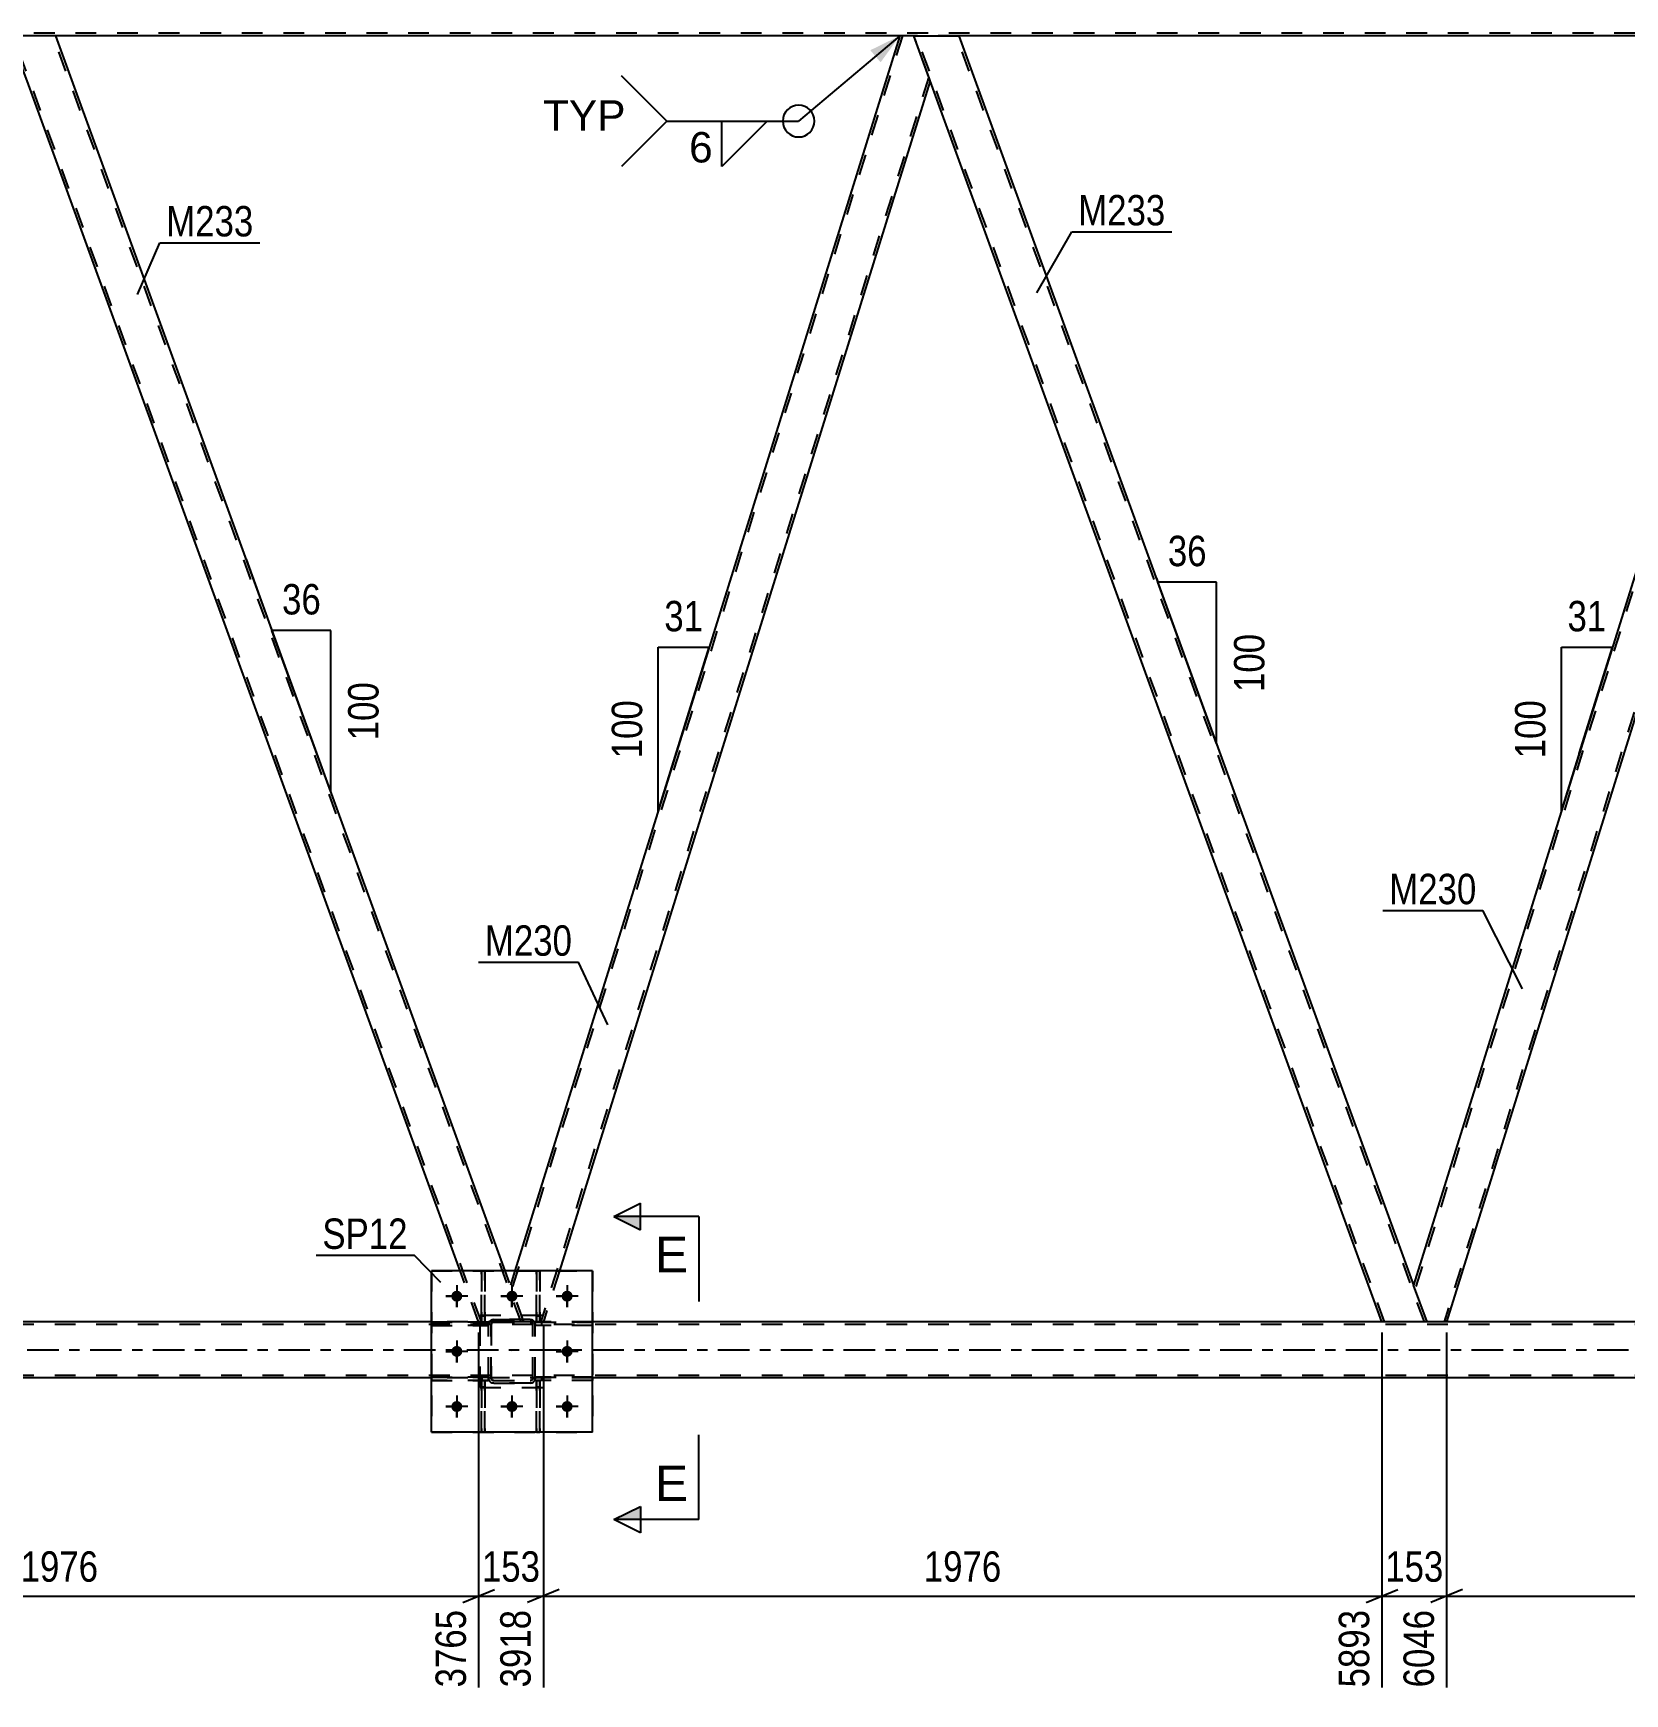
# Model space of a CAD drawing. Header units: millimetres. Extents: x 0 to 841, y 0 to 594.
# Drawn here: x 194.2 to 344.2, y 273.4 to 429.9 of the extents above; entities that cross this region are included whole.
import ezdxf

# ---------------------------------------------------------------- set-up
doc = ezdxf.new("R2010")
doc.units = ezdxf.units.MM
doc.linetypes.add('DXK_LINE_DOT2', pattern=[3.9198, 1.9599, -1.9599])
doc.linetypes.add('DXK_LINE_DOT3', pattern=[5.9187, 2.979, -0.9799, 0.9799, -0.9799])
doc.styles.add('Arial', font='ARIAL.TTF', dxfattribs={"height": 0.2})
doc.styles.add('Arial Narrow', font='ARIALN.TTF', dxfattribs={"height": 0.2})

# ---------------------------------------------------------------- blocks, each defined once
blk = doc.blocks.new('Part-275727422-2930 - 2735')
at = {"color": 7, "linetype": 'DXK_LINE_DOT2'}
for p, q in [((236.77, 313.3), (236.45, 313.3)), ((236.45, 313.3), (236.45, 309.06)), ((236.45, 313.3), (236.45, 308.46)), ((236.77, 309.06), (236.77, 313.3)), ((236.77, 308.46), (236.77, 313.3)), ((236.77, 309.06), (236.45, 309.06)), ((236.45, 309.06), (236.45, 308.46)), ((236.77, 308.46), (236.45, 308.46)), ((236.77, 308.46), (236.77, 309.06)), ((236.77, 308.46), (236.77, 308.46))]:
    blk.add_line(p, q, dxfattribs=at)
blk = doc.blocks.new('Part-275727422-2852 - 2735')
at = {"color": 7, "linetype": 'DXK_LINE_DOT2'}
for p, q in [((241.65, 302.94), (241.65, 302.94)), ((241.65, 302.94), (241.65, 302.34)), ((241.65, 298.1), (241.65, 302.94)), ((241.65, 302.94), (241.97, 302.94)), ((241.65, 302.34), (241.65, 298.1)), ((241.65, 302.34), (241.97, 302.34)), ((241.97, 302.34), (241.97, 302.94)), ((241.97, 298.1), (241.97, 302.94)), ((241.97, 298.1), (241.97, 302.34)), ((241.65, 298.1), (241.97, 298.1))]:
    blk.add_line(p, q, dxfattribs=at)
blk = doc.blocks.new('Part-275727422-2907 - 2735')
at = {"color": 2, "linetype": 'Continuous'}
for p, q in [((361.02, 429.7), (324.32, 311.95)), ((362.34, 429.7), (361.02, 429.7)), ((362.34, 429.7), (363.89, 425.45)), ((363.89, 425.45), (327.43, 308.48)), ((325.58, 308.48), (324.32, 311.95))]:
    blk.add_line(p, q, dxfattribs=at)
at = {"color": 7, "linetype": 'DXK_LINE_DOT2'}
for p, q in [((361.27, 429.7), (324.46, 311.58)), ((363.75, 425.82), (327.18, 308.48)), ((327.43, 308.48), (325.58, 308.48))]:
    blk.add_line(p, q, dxfattribs=at)
blk = doc.blocks.new('Part-275727422-2912 - 2735')
at = {"color": 2, "linetype": 'Continuous'}
for p, q in [((277.21, 429.7), (281.46, 429.7)), ((281.46, 429.7), (324.32, 311.95)), ((321.33, 308.48), (278.75, 425.45))]:
    blk.add_line(p, q, dxfattribs=at)
at = {"color": 7, "linetype": 'DXK_LINE_DOT2'}
for p, q in [((278.75, 425.45), (277.21, 429.7)), ((321.58, 308.48), (277.46, 429.7)), ((281.42, 429.7), (280.95, 429.7)), ((325.33, 308.48), (281.21, 429.7)), ((325.58, 308.48), (324.32, 311.95)), ((325.58, 308.48), (321.33, 308.48))]:
    blk.add_line(p, q, dxfattribs=at)
blk = doc.blocks.new('Part-275727422-2922 - 2735')
at = {"color": 2, "linetype": 'Continuous'}
for p, q in [((231.73, 308.48), (98.94, 308.48)), ((487.14, 308.48), (246.93, 308.48)), ((231.73, 303.2), (98.94, 303.2)), ((487.14, 303.2), (246.93, 303.2))]:
    blk.add_line(p, q, dxfattribs=at)
at = {"color": 7, "linetype": 'DXK_LINE_DOT2'}
for p, q in [((246.93, 308.48), (231.73, 308.48)), ((770.48, 308.24), (98.94, 308.24)), ((770.48, 303.44), (98.94, 303.44)), ((246.93, 303.2), (231.73, 303.2))]:
    blk.add_line(p, q, dxfattribs=at)
at = {"color": 7, "linetype": 'DXK_LINE_DOT3'}
blk.add_line((98.94, 305.84), (770.48, 305.84), dxfattribs=at)
blk = doc.blocks.new('Part-275727422-2927 - 2735')
at = {"color": 2, "linetype": 'Continuous'}
for p, q in [((246.93, 313.3), (231.73, 313.3)), ((231.73, 298.1), (231.73, 313.3)), ((246.93, 298.1), (246.93, 313.3)), ((246.93, 298.1), (231.73, 298.1))]:
    blk.add_line(p, q, dxfattribs=at)
blk = doc.blocks.new('Part-275727422-2935 - 2735')
at = {"color": 7, "linetype": 'DXK_LINE_DOT2'}
for p, q in [((276.14, 429.7), (239.32, 311.58)), ((278.62, 425.82), (242.04, 308.48)), ((239.61, 313.3), (239.19, 311.95)), ((243.8, 313.3), (242.29, 308.48)), ((240.45, 308.48), (239.19, 311.95)), ((242.29, 308.48), (240.45, 308.48))]:
    blk.add_line(p, q, dxfattribs=at)
at = {"color": 2, "linetype": 'Continuous'}
for p, q in [((275.89, 429.7), (239.61, 313.3)), ((277.21, 429.7), (275.89, 429.7)), ((278.75, 425.45), (277.21, 429.7)), ((278.75, 425.45), (243.8, 313.3))]:
    blk.add_line(p, q, dxfattribs=at)
blk = doc.blocks.new('Part-275727422-3091 - 2735')
at = {"color": 7, "linetype": 'DXK_LINE_DOT2'}
for p, q in [((237.13, 303.26), (231.73, 303.26)), ((231.73, 303.26), (231.73, 302.94)), ((231.73, 302.94), (237.13, 302.94)), ((236.53, 303.26), (237.13, 303.26)), ((236.53, 302.94), (236.53, 303.26)), ((236.53, 302.94), (237.13, 302.94)), ((237.13, 302.94), (237.13, 303.26)), ((237.13, 302.94), (237.13, 303.26))]:
    blk.add_line(p, q, dxfattribs=at)
blk = doc.blocks.new('Part-275727422-2960 - 2735')
at = {"color": 7, "linetype": 'DXK_LINE_DOT2'}
for p, q in [((231.73, 313.3), (246.93, 313.3)), ((231.73, 313.3), (231.73, 298.1)), ((246.93, 313.3), (246.93, 298.1)), ((231.73, 298.1), (246.93, 298.1))]:
    blk.add_line(p, q, dxfattribs=at)
blk = doc.blocks.new('Part-275727422-2981 - 2735')
at = {"color": 7, "linetype": 'DXK_LINE_DOT2'}
for p, q in [((760.68, 429.94), (98.94, 429.94)), ((196.33, 429.7), (190.75, 429.7)), ((281.46, 429.7), (275.89, 429.7))]:
    blk.add_line(p, q, dxfattribs=at)
at = {"color": 2, "linetype": 'Continuous'}
for p, q in [((275.89, 429.7), (196.33, 429.7)), ((361.02, 429.7), (281.46, 429.7))]:
    blk.add_line(p, q, dxfattribs=at)
blk = doc.blocks.new('Part-275727422-3101 - 2735')
at = {"color": 2, "linetype": 'Continuous'}
for p, q in [((241.65, 313.3), (241.65, 313.3)), ((241.65, 313.3), (241.97, 313.3)), ((241.97, 313.3), (241.97, 313.3))]:
    blk.add_line(p, q, dxfattribs=at)
at = {"color": 7, "linetype": 'DXK_LINE_DOT2'}
for p, q in [((241.65, 309.06), (241.65, 313.3)), ((241.65, 313.3), (241.65, 308.46)), ((241.97, 309.06), (241.97, 313.3)), ((241.97, 313.3), (241.97, 308.46)), ((241.65, 308.46), (241.65, 309.06)), ((241.65, 309.06), (241.97, 309.06)), ((241.65, 308.46), (241.65, 308.46)), ((241.97, 308.46), (241.65, 308.46)), ((241.97, 309.06), (241.97, 308.46))]:
    blk.add_line(p, q, dxfattribs=at)
blk = doc.blocks.new('Part-275727422-3007 - 2735')
at = {"color": 7, "linetype": 'DXK_LINE_DOT2'}
for p, q in [((242.13, 308.46), (241.53, 308.46)), ((241.53, 308.46), (246.93, 308.46)), ((241.53, 308.14), (241.53, 308.46)), ((241.53, 308.14), (241.53, 308.46)), ((242.13, 308.14), (242.13, 308.46)), ((246.93, 308.46), (246.93, 308.14)), ((242.13, 308.14), (241.53, 308.14)), ((246.93, 308.14), (241.53, 308.14))]:
    blk.add_line(p, q, dxfattribs=at)
blk = doc.blocks.new('Part-275727422-3010 - 2735')
at = {"color": 7, "linetype": 'DXK_LINE_DOT2'}
for p, q in [((242.13, 303.26), (241.53, 303.26)), ((241.53, 303.26), (246.93, 303.26)), ((241.53, 302.94), (241.53, 303.26)), ((241.53, 302.94), (241.53, 303.26)), ((242.13, 302.94), (241.53, 302.94)), ((246.93, 302.94), (241.53, 302.94)), ((242.13, 302.94), (242.13, 303.26)), ((246.93, 303.26), (246.93, 302.94))]:
    blk.add_line(p, q, dxfattribs=at)
blk = doc.blocks.new('Part-275727422-3013 - 2735')
at = {"color": 7, "linetype": 'DXK_LINE_DOT2'}
for p, q in [((231.73, 308.14), (231.73, 308.46)), ((231.73, 308.46), (236.77, 308.46)), ((236.53, 308.14), (236.53, 308.46)), ((237.13, 308.46), (236.53, 308.46)), ((237.13, 308.14), (237.13, 308.46)), ((237.13, 308.14), (237.13, 308.46)), ((237.13, 308.14), (231.73, 308.14)), ((237.13, 308.14), (236.53, 308.14))]:
    blk.add_line(p, q, dxfattribs=at)
blk = doc.blocks.new('Part-275727422-3016 - 2735')
at = {"color": 7, "linetype": 'DXK_LINE_DOT2'}
for p, q in [((231.73, 302.94), (231.73, 303.26)), ((231.73, 303.26), (237.13, 303.26)), ((237.13, 302.94), (231.73, 302.94)), ((236.53, 302.94), (236.53, 303.26)), ((237.13, 303.26), (236.53, 303.26)), ((237.13, 302.94), (236.53, 302.94)), ((237.13, 302.94), (237.13, 303.26)), ((237.13, 302.94), (237.13, 303.26))]:
    blk.add_line(p, q, dxfattribs=at)
blk = doc.blocks.new('Part-275727422-3026 - 2735')
at = {"color": 7, "linetype": 'DXK_LINE_DOT2'}
for p, q in [((236.33, 302.3), (236.33, 309.1)), ((236.33, 309.1), (242.33, 309.1)), ((242.33, 302.3), (242.33, 309.1)), ((236.33, 302.3), (242.33, 302.3))]:
    blk.add_line(p, q, dxfattribs=at)
blk = doc.blocks.new('Part-275727422-3027 - 2735')
at = {"color": 7, "linetype": 'DXK_LINE_DOT2'}
for p, q in [((237.13, 308.22), (237.16, 308.41)), ((237.16, 308.41), (237.13, 308.22)), ((237.39, 308.32), (237.44, 308.39)), ((237.44, 308.39), (237.39, 308.32)), ((237.42, 308.67), (237.61, 308.7)), ((237.61, 308.7), (237.42, 308.67)), ((237.44, 308.39), (237.52, 308.45)), ((237.52, 308.45), (237.61, 308.46)), ((237.52, 308.45), (237.61, 308.46)), ((241.05, 308.7), (237.61, 308.7)), ((237.61, 308.7), (237.61, 308.7)), ((237.61, 308.7), (241.05, 308.7)), ((237.61, 308.46), (241.05, 308.46)), ((237.61, 308.46), (237.61, 308.46)), ((237.61, 308.46), (241.05, 308.46)), ((241.05, 308.7), (241.05, 308.7)), ((241.05, 308.7), (241.23, 308.67)), ((241.23, 308.67), (241.05, 308.7)), ((241.05, 308.46), (241.05, 308.46)), ((241.05, 308.46), (241.14, 308.45)), ((241.14, 308.45), (241.05, 308.46)), ((241.14, 308.45), (241.22, 308.39)), ((241.22, 308.39), (241.14, 308.45)), ((241.22, 308.39), (241.27, 308.32)), ((241.27, 308.32), (241.22, 308.39)), ((241.49, 308.41), (241.53, 308.22)), ((241.53, 308.22), (241.49, 308.41)), ((237.13, 303.18), (237.13, 308.22)), ((237.13, 308.22), (237.13, 308.22)), ((237.13, 303.18), (237.13, 308.22)), ((237.37, 308.22), (237.39, 308.32)), ((237.39, 308.32), (237.37, 308.22)), ((237.37, 303.18), (237.37, 308.22)), ((237.37, 308.22), (237.37, 308.22)), ((237.37, 308.22), (237.37, 303.18)), ((241.27, 308.32), (241.29, 308.22)), ((241.29, 308.22), (241.27, 308.32)), ((241.29, 303.18), (241.29, 308.22)), ((241.29, 308.22), (241.29, 308.22)), ((241.29, 303.18), (241.29, 308.22)), ((241.53, 303.18), (241.53, 308.22)), ((241.53, 308.22), (241.53, 308.22)), ((241.53, 303.18), (241.53, 308.22)), ((237.13, 303.18), (237.13, 303.18)), ((237.16, 303), (237.13, 303.18)), ((237.13, 303.18), (237.16, 303)), ((237.37, 303.18), (237.37, 303.18)), ((237.39, 303.09), (237.37, 303.18)), ((237.37, 303.18), (237.39, 303.09)), ((237.44, 303.01), (237.39, 303.09)), ((237.39, 303.09), (237.44, 303.01)), ((237.61, 302.7), (237.42, 302.74)), ((237.42, 302.74), (237.61, 302.7)), ((237.52, 302.96), (237.44, 303.01)), ((237.44, 303.01), (237.52, 302.96)), ((237.61, 302.94), (237.52, 302.96)), ((237.52, 302.96), (237.61, 302.94)), ((237.61, 302.94), (241.05, 302.94)), ((237.61, 302.94), (237.61, 302.94)), ((237.61, 302.94), (241.05, 302.94)), ((237.61, 302.7), (241.05, 302.7)), ((237.61, 302.7), (237.61, 302.7)), ((241.05, 302.7), (237.61, 302.7)), ((241.14, 302.96), (241.05, 302.94)), ((241.05, 302.94), (241.14, 302.96)), ((241.05, 302.94), (241.05, 302.94)), ((241.23, 302.74), (241.05, 302.7)), ((241.05, 302.7), (241.23, 302.74)), ((241.05, 302.7), (241.05, 302.7)), ((241.22, 303.01), (241.14, 302.96)), ((241.27, 303.09), (241.22, 303.01)), ((241.22, 303.01), (241.27, 303.09)), ((241.29, 303.18), (241.27, 303.09)), ((241.27, 303.09), (241.29, 303.18)), ((241.29, 303.18), (241.29, 303.18)), ((241.53, 303.18), (241.49, 303)), ((241.49, 303), (241.53, 303.18)), ((241.53, 303.18), (241.53, 303.18))]:
    blk.add_line(p, q, dxfattribs=at)
at = {"color": 7, "linetype": 'DXK_LINE_DOT3'}
blk.add_line((239.33, 305.7), (239.33, 305.7), dxfattribs=at)
at = {"color": 7, "linetype": 'DXK_LINE_DOT2'}
for centre, start, end in [((237.61, 308.22), 112.5, 157.5), ((237.61, 308.22), 112.5, 157.5), ((241.05, 308.22), 22.5, 67.5), ((241.05, 308.22), 22.5, 67.5), ((237.61, 303.18), 202.5, 247.5), ((237.61, 303.18), 202.5, 247.5), ((241.05, 303.18), 292.5, 337.5), ((241.05, 303.18), 292.5, 337.5)]:
    blk.add_arc(centre, 0.48, start, end, dxfattribs=at)
blk = doc.blocks.new('Part-275727422-3038 - 2735')
at = {"color": 7, "linetype": 'DXK_LINE_DOT2'}
for p, q in [((241.97, 302.94), (241.65, 302.94)), ((241.65, 302.34), (241.65, 302.94)), ((241.65, 298.1), (241.65, 302.94)), ((241.97, 302.34), (241.65, 302.34)), ((241.65, 298.1), (241.65, 302.34)), ((241.97, 302.94), (241.97, 302.94)), ((241.97, 302.94), (241.97, 302.34)), ((241.97, 298.1), (241.97, 302.94)), ((241.97, 302.34), (241.97, 298.1)), ((241.97, 298.1), (241.65, 298.1))]:
    blk.add_line(p, q, dxfattribs=at)
blk = doc.blocks.new('Part-275727422-3048 - 2735')
at = {"color": 7, "linetype": 'DXK_LINE_DOT2'}
for p, q in [((241.97, 313.3), (241.65, 313.3)), ((241.65, 313.3), (241.65, 309.06)), ((241.65, 313.3), (241.65, 308.46)), ((241.97, 309.06), (241.97, 313.3)), ((241.97, 308.5), (241.97, 313.3)), ((241.97, 309.06), (241.65, 309.06)), ((241.65, 309.06), (241.65, 308.46)), ((241.97, 308.46), (241.65, 308.46)), ((241.97, 308.5), (241.97, 309.06)), ((241.97, 308.46), (241.97, 308.5)), ((241.97, 308.46), (241.97, 308.5)), ((241.97, 308.46), (241.97, 308.46))]:
    blk.add_line(p, q, dxfattribs=at)
blk = doc.blocks.new('Bolt-275727422-3049 - 2735')
at = {"linetype": 'Continuous'}
for points in [[(234.65, 310.9, -1), (233.61, 310.9, -1)], [(239.85, 310.9, -1), (238.81, 310.9, -1)], [(245.05, 310.9, -1), (244.01, 310.9, -1)], [(234.65, 305.7, -1), (233.61, 305.7, -1)], [(245.05, 305.7, -1), (244.01, 305.7, -1)], [(234.65, 300.5, -1), (233.61, 300.5, -1)], [(239.85, 300.5, -1), (238.81, 300.5, -1)], [(245.05, 300.5, -1), (244.01, 300.5, -1)]]:
    blk.add_hatch(color=1, dxfattribs=at).paths.add_polyline_path(points)
at = {"color": 1, "linetype": 'Continuous'}
for p, q in [((234.13, 311.94), (234.13, 309.86)), ((239.33, 311.94), (239.33, 309.86)), ((244.53, 311.94), (244.53, 309.86)), ((235.17, 310.9), (233.09, 310.9)), ((240.37, 310.9), (238.29, 310.9)), ((245.57, 310.9), (243.49, 310.9)), ((235.17, 305.7), (233.09, 305.7)), ((234.13, 306.74), (234.13, 304.66)), ((245.57, 305.7), (243.49, 305.7)), ((244.53, 306.74), (244.53, 304.66)), ((234.13, 301.54), (234.13, 299.46)), ((239.33, 301.54), (239.33, 299.46)), ((244.53, 301.54), (244.53, 299.46)), ((235.17, 300.5), (233.09, 300.5)), ((240.37, 300.5), (238.29, 300.5)), ((245.57, 300.5), (243.49, 300.5))]:
    blk.add_line(p, q, dxfattribs=at)
blk = doc.blocks.new('Bolt-275727422-3050 - 2735')
at = {"color": 1, "linetype": 'Continuous'}
for p, q in [((234.13, 311.94), (234.13, 311.25)), ((239.33, 311.94), (239.33, 311.25)), ((244.53, 311.94), (244.53, 311.25)), ((233.09, 310.9), (233.78, 310.9)), ((234.13, 309.86), (234.13, 310.56)), ((235.17, 310.9), (234.48, 310.9)), ((238.29, 310.9), (238.98, 310.9)), ((239.33, 309.86), (239.33, 310.56)), ((240.37, 310.9), (239.68, 310.9)), ((243.49, 310.9), (244.18, 310.9)), ((244.53, 309.86), (244.53, 310.56)), ((245.57, 310.9), (244.88, 310.9)), ((233.09, 305.7), (233.78, 305.7)), ((234.13, 306.74), (234.13, 306.05)), ((234.13, 304.66), (234.13, 305.36)), ((235.17, 305.7), (234.48, 305.7)), ((243.49, 305.7), (244.18, 305.7)), ((244.53, 306.74), (244.53, 306.05)), ((244.53, 304.66), (244.53, 305.36)), ((245.57, 305.7), (244.88, 305.7)), ((234.13, 301.54), (234.13, 300.85)), ((239.33, 301.54), (239.33, 300.85)), ((244.53, 301.54), (244.53, 300.85)), ((233.09, 300.5), (233.78, 300.5)), ((234.13, 299.46), (234.13, 300.16)), ((235.17, 300.5), (234.48, 300.5)), ((238.29, 300.5), (238.98, 300.5)), ((239.33, 299.46), (239.33, 300.16)), ((240.37, 300.5), (239.68, 300.5)), ((243.49, 300.5), (244.18, 300.5)), ((244.53, 299.46), (244.53, 300.16)), ((245.57, 300.5), (244.88, 300.5))]:
    blk.add_line(p, q, dxfattribs=at)
blk = doc.blocks.new('Part-275727422-3058 - 2735')
at = {"color": 2, "linetype": 'Continuous'}
for p, q in [((196.33, 429.7), (192.07, 429.7)), ((238.69, 313.3), (196.33, 429.7)), ((234.44, 313.3), (193.62, 425.45))]:
    blk.add_line(p, q, dxfattribs=at)
at = {"color": 7, "linetype": 'DXK_LINE_DOT2'}
for p, q in [((193.62, 425.45), (192.07, 429.7)), ((236.45, 308.48), (192.33, 429.7)), ((196.29, 429.7), (195.82, 429.7)), ((240.19, 308.48), (196.07, 429.7)), ((236.19, 308.48), (234.44, 313.3)), ((240.45, 308.48), (238.69, 313.3)), ((240.45, 308.48), (236.19, 308.48))]:
    blk.add_line(p, q, dxfattribs=at)
blk = doc.blocks.new('Part-275727422-3069 - 2735')
at = {"color": 7, "linetype": 'DXK_LINE_DOT2'}
for p, q in [((236.77, 302.94), (236.45, 302.94)), ((236.45, 302.34), (236.45, 302.94)), ((236.45, 298.1), (236.45, 302.94)), ((236.77, 302.34), (236.45, 302.34)), ((236.45, 298.1), (236.45, 302.34)), ((236.77, 302.94), (236.77, 302.94)), ((236.77, 302.94), (236.77, 302.34)), ((236.77, 298.1), (236.77, 302.94)), ((236.77, 302.34), (236.77, 298.1)), ((236.77, 298.1), (236.45, 298.1))]:
    blk.add_line(p, q, dxfattribs=at)
blk = doc.blocks.new('Part-275727422-3082 - 2735')
at = {"color": 7, "linetype": 'DXK_LINE_DOT2'}
for p, q in [((236.45, 302.94), (236.45, 302.94)), ((236.45, 302.94), (236.45, 302.34)), ((236.45, 298.1), (236.45, 302.94)), ((236.45, 302.94), (236.77, 302.94)), ((236.45, 302.34), (236.45, 298.1)), ((236.45, 302.34), (236.77, 302.34)), ((236.77, 302.34), (236.77, 302.94)), ((236.77, 298.1), (236.77, 302.94)), ((236.77, 298.1), (236.77, 302.34)), ((236.45, 298.1), (236.77, 298.1))]:
    blk.add_line(p, q, dxfattribs=at)
blk = doc.blocks.new('Part-275727422-3086 - 2735')
at = {"color": 7, "linetype": 'DXK_LINE_DOT2'}
for p, q in [((237.13, 308.22), (237.16, 308.41)), ((237.16, 308.41), (237.13, 308.22)), ((237.39, 308.32), (237.44, 308.39)), ((237.44, 308.39), (237.39, 308.32)), ((237.42, 308.67), (237.61, 308.7)), ((237.61, 308.7), (237.42, 308.67)), ((237.44, 308.39), (237.52, 308.45)), ((237.52, 308.45), (237.61, 308.46)), ((237.52, 308.45), (237.61, 308.46)), ((237.61, 308.7), (241.05, 308.7)), ((237.61, 308.7), (237.61, 308.7)), ((237.61, 308.7), (241.05, 308.7)), ((237.61, 308.46), (241.05, 308.46)), ((237.61, 308.46), (237.61, 308.46)), ((237.61, 308.46), (241.05, 308.46)), ((241.05, 308.7), (241.05, 308.7)), ((241.05, 308.7), (241.23, 308.67)), ((241.23, 308.67), (241.05, 308.7)), ((241.05, 308.46), (241.05, 308.46)), ((241.05, 308.46), (241.14, 308.45)), ((241.14, 308.45), (241.05, 308.46)), ((241.14, 308.45), (241.22, 308.39)), ((241.22, 308.39), (241.14, 308.45)), ((241.22, 308.39), (241.27, 308.32)), ((241.27, 308.32), (241.22, 308.39)), ((241.49, 308.41), (241.53, 308.22)), ((241.53, 308.22), (241.49, 308.41)), ((237.13, 303.18), (237.13, 308.22)), ((237.13, 308.22), (237.13, 308.22)), ((237.13, 303.18), (237.13, 308.22)), ((237.37, 308.22), (237.39, 308.32)), ((237.39, 308.32), (237.37, 308.22)), ((237.37, 303.18), (237.37, 308.22)), ((237.37, 308.22), (237.37, 308.22)), ((237.37, 308.22), (237.37, 303.18)), ((241.27, 308.32), (241.29, 308.22)), ((241.29, 308.22), (241.27, 308.32)), ((241.29, 303.18), (241.29, 308.22)), ((241.29, 308.22), (241.29, 308.22)), ((241.29, 303.18), (241.29, 308.22)), ((241.53, 303.18), (241.53, 308.22)), ((241.53, 308.22), (241.53, 308.22)), ((241.53, 303.18), (241.53, 308.22)), ((237.13, 303.18), (237.13, 303.18)), ((237.16, 303), (237.13, 303.18)), ((237.13, 303.18), (237.16, 303)), ((237.37, 303.18), (237.37, 303.18)), ((237.39, 303.09), (237.37, 303.18)), ((237.37, 303.18), (237.39, 303.09)), ((237.44, 303.01), (237.39, 303.09)), ((237.39, 303.09), (237.44, 303.01)), ((237.61, 302.7), (237.42, 302.74)), ((237.42, 302.74), (237.61, 302.7)), ((237.52, 302.96), (237.44, 303.01)), ((237.44, 303.01), (237.52, 302.96)), ((237.61, 302.94), (237.52, 302.96)), ((237.52, 302.96), (237.61, 302.94)), ((237.61, 302.94), (241.05, 302.94)), ((237.61, 302.94), (237.61, 302.94)), ((237.61, 302.94), (241.05, 302.94)), ((237.61, 302.7), (241.05, 302.7)), ((237.61, 302.7), (237.61, 302.7)), ((241.05, 302.7), (237.61, 302.7)), ((241.14, 302.96), (241.05, 302.94)), ((241.05, 302.94), (241.14, 302.96)), ((241.05, 302.94), (241.05, 302.94)), ((241.23, 302.74), (241.05, 302.7)), ((241.05, 302.7), (241.23, 302.74)), ((241.05, 302.7), (241.05, 302.7)), ((241.22, 303.01), (241.14, 302.96)), ((241.27, 303.09), (241.22, 303.01)), ((241.22, 303.01), (241.27, 303.09)), ((241.29, 303.18), (241.27, 303.09)), ((241.27, 303.09), (241.29, 303.18)), ((241.29, 303.18), (241.29, 303.18)), ((241.53, 303.18), (241.49, 303)), ((241.49, 303), (241.53, 303.18)), ((241.53, 303.18), (241.53, 303.18))]:
    blk.add_line(p, q, dxfattribs=at)
at = {"color": 7, "linetype": 'DXK_LINE_DOT3'}
blk.add_line((239.33, 305.7), (239.33, 305.7), dxfattribs=at)
at = {"color": 7, "linetype": 'DXK_LINE_DOT2'}
for centre, start, end in [((237.61, 308.22), 112.5, 157.5), ((237.61, 308.22), 112.5, 157.5), ((241.05, 308.22), 22.5, 67.5), ((241.05, 308.22), 22.5, 67.5), ((237.61, 303.18), 202.5, 247.5), ((237.61, 303.18), 202.5, 247.5), ((241.05, 303.18), 292.5, 337.5), ((241.05, 303.18), 292.5, 337.5)]:
    blk.add_arc(centre, 0.48, start, end, dxfattribs=at)
blk = doc.blocks.new('Part-275727422-3087 - 2735')
at = {"color": 7, "linetype": 'DXK_LINE_DOT2'}
for p, q in [((236.33, 302.3), (236.33, 309.1)), ((236.33, 309.1), (242.33, 309.1)), ((242.33, 302.3), (242.33, 309.1)), ((236.33, 302.3), (242.33, 302.3))]:
    blk.add_line(p, q, dxfattribs=at)
blk = doc.blocks.new('Part-275727422-3088 - 2735')
at = {"color": 7, "linetype": 'DXK_LINE_DOT2'}
for p, q in [((241.53, 308.14), (241.53, 308.46)), ((241.53, 308.46), (242.13, 308.46)), ((241.53, 308.14), (241.53, 308.46)), ((246.93, 308.46), (241.53, 308.46)), ((242.13, 308.14), (242.13, 308.46)), ((246.93, 308.14), (246.93, 308.46)), ((242.13, 308.14), (241.53, 308.14)), ((246.93, 308.14), (241.53, 308.14))]:
    blk.add_line(p, q, dxfattribs=at)
blk = doc.blocks.new('Part-275727422-3089 - 2735')
at = {"color": 7, "linetype": 'DXK_LINE_DOT2'}
for p, q in [((241.53, 302.94), (241.53, 303.26)), ((241.53, 303.26), (242.13, 303.26)), ((241.53, 302.94), (241.53, 303.26)), ((246.93, 303.26), (241.53, 303.26)), ((242.13, 302.94), (241.53, 302.94)), ((246.93, 302.94), (241.53, 302.94)), ((242.13, 302.94), (242.13, 303.26)), ((246.93, 302.94), (246.93, 303.26))]:
    blk.add_line(p, q, dxfattribs=at)
blk = doc.blocks.new('Part-275727422-3090 - 2735')
at = {"color": 7, "linetype": 'DXK_LINE_DOT2'}
for p, q in [((237.13, 308.46), (231.73, 308.46)), ((231.73, 308.46), (231.73, 308.14)), ((236.53, 308.46), (237.13, 308.46)), ((236.53, 308.14), (236.53, 308.46)), ((237.13, 308.14), (237.13, 308.46)), ((237.13, 308.14), (237.13, 308.46)), ((231.73, 308.14), (237.13, 308.14)), ((236.53, 308.14), (237.13, 308.14))]:
    blk.add_line(p, q, dxfattribs=at)
blk = doc.blocks.new('Part-275727422-3094 - 2735')
at = {"color": 2, "linetype": 'Continuous'}
for p, q in [((236.45, 313.3), (236.45, 313.3)), ((236.45, 313.3), (236.77, 313.3)), ((236.77, 313.3), (236.77, 313.3))]:
    blk.add_line(p, q, dxfattribs=at)
at = {"color": 7, "linetype": 'DXK_LINE_DOT2'}
for p, q in [((236.45, 309.06), (236.45, 313.3)), ((236.45, 313.3), (236.45, 308.46)), ((236.77, 309.06), (236.77, 313.3)), ((236.77, 313.3), (236.77, 308.46)), ((236.45, 308.46), (236.45, 309.06)), ((236.45, 309.06), (236.77, 309.06)), ((236.45, 308.46), (236.45, 308.46)), ((236.77, 308.46), (236.45, 308.46)), ((236.77, 309.06), (236.77, 308.46))]:
    blk.add_line(p, q, dxfattribs=at)
blk = doc.blocks.new('AngleDimension-275727422-12482 - 2735')
at = {"color": 7, "linetype": 'Continuous'}
for p, q in [((300.07, 378.59), (300.21, 378.21)), ((305.75, 378.21), (300.21, 378.21)), ((305.75, 362.98), (300.21, 378.21)), ((305.75, 362.98), (305.75, 378.21))]:
    blk.add_line(p, q, dxfattribs=at)
at = {"color": 0}
blk.add_wipeout([(310.85, 373.94), (306.65, 373.94), (306.65, 367.25), (310.85, 367.25)], dxfattribs=at)
at = {"color": 3, "style": 'Arial Narrow'}
blk.add_text('100', height=2.863, rotation=90.0002, dxfattribs=at).set_placement((310.25, 367.85))
at = {"color": 0}
blk.add_wipeout([(305.4, 379.11), (305.4, 383.31), (300.55, 383.31), (300.55, 379.11)], dxfattribs=at)
at = {"color": 3, "style": 'Arial Narrow'}
blk.add_text('36', height=2.863, dxfattribs=at).set_placement((301.15, 379.71))
blk = doc.blocks.new('AngleDimension-275727422-4010 - 2735')
at = {"color": 7, "linetype": 'Continuous'}
for p, q in [((338.24, 372.07), (343.06, 372.07)), ((338.24, 356.61), (343.06, 372.07)), ((338.24, 356.61), (338.24, 372.07)), ((339.93, 362.04), (343.06, 372.07))]:
    blk.add_line(p, q, dxfattribs=at)
at = {"color": 0}
for points in [[(343.08, 372.97), (343.08, 377.17), (338.22, 377.17), (338.22, 372.97)], [(337.34, 367.68), (333.14, 367.68), (333.14, 361), (337.34, 361)]]:
    blk.add_wipeout(points, dxfattribs=at)
at = {"color": 3, "style": 'Arial Narrow'}
blk.add_text('31', height=2.863, dxfattribs=at).set_placement((338.82, 373.57))
blk.add_text('100', height=2.863, rotation=90.0002, dxfattribs=at).set_placement((336.74, 361.6))
blk = doc.blocks.new('AngleDimension-275727422-3994 - 2735')
at = {"color": 7, "linetype": 'Continuous'}
for p, q in [((253.1, 372.07), (257.93, 372.07)), ((253.1, 356.61), (257.93, 372.07)), ((253.1, 356.61), (253.1, 372.07)), ((254.8, 362.04), (257.93, 372.07))]:
    blk.add_line(p, q, dxfattribs=at)
at = {"color": 0}
for points in [[(257.94, 372.97), (257.94, 377.17), (253.09, 377.17), (253.09, 372.97)], [(252.2, 367.68), (248, 367.68), (248, 361), (252.2, 361)]]:
    blk.add_wipeout(points, dxfattribs=at)
at = {"color": 3, "style": 'Arial Narrow'}
blk.add_text('31', height=2.863, dxfattribs=at).set_placement((253.69, 373.57))
blk.add_text('100', height=2.863, rotation=90.0002, dxfattribs=at).set_placement((251.6, 361.6))
blk = doc.blocks.new('StraightDimension-275727422-12049 - 2735')
at = {"color": 7, "linetype": 'Continuous'}
for p, q in [((236.19, 307.48), (236.19, 274.03)), ((242.29, 307.48), (242.29, 274.03)), ((234.69, 282.04), (237.69, 283.24)), ((236.19, 282.64), (242.29, 282.64)), ((243.79, 283.24), (240.79, 282.04))]:
    blk.add_line(p, q, dxfattribs=at)
at = {"color": 0}
blk.add_wipeout([(242.59, 283.39), (242.59, 287.59), (235.9, 287.59), (235.9, 283.39)], dxfattribs=at)
at = {"color": 0, "linetype": 'Continuous'}
blk.add_wipeout([(241.69, 281.94), (237.49, 281.94), (237.49, 273.43), (241.69, 273.43)], dxfattribs=at)
at = {"color": 3, "style": 'Arial Narrow'}
blk.add_text('153', height=2.863, dxfattribs=at).set_placement((236.5, 283.99))
at = {"color": 3, "linetype": 'Continuous', "style": 'Arial Narrow'}
blk.add_text('3918', height=2.863, rotation=90.0002, dxfattribs=at).set_placement((241.09, 274.03))
blk = doc.blocks.new('StraightDimension-275727422-12047 - 2735')
at = {"color": 7, "linetype": 'Continuous'}
for p, q in [((321.33, 307.48), (321.33, 274.03)), ((327.43, 307.48), (327.43, 274.03)), ((319.83, 282.04), (322.83, 283.24)), ((321.33, 282.64), (327.43, 282.64)), ((328.93, 283.24), (325.93, 282.04))]:
    blk.add_line(p, q, dxfattribs=at)
at = {"color": 0}
blk.add_wipeout([(327.72, 283.39), (327.72, 287.59), (321.04, 287.59), (321.04, 283.39)], dxfattribs=at)
at = {"color": 0, "linetype": 'Continuous'}
blk.add_wipeout([(326.83, 281.94), (322.63, 281.94), (322.63, 273.43), (326.83, 273.43)], dxfattribs=at)
at = {"color": 3, "style": 'Arial Narrow'}
blk.add_text('153', height=2.863, dxfattribs=at).set_placement((321.64, 283.99))
at = {"color": 3, "linetype": 'Continuous', "style": 'Arial Narrow'}
blk.add_text('6046', height=2.863, rotation=90.0002, dxfattribs=at).set_placement((326.23, 274.03))
blk = doc.blocks.new('StraightDimension-275727422-12046 - 2735')
at = {"color": 7, "linetype": 'Continuous'}
for p, q in [((327.43, 307.48), (327.43, 274.03)), ((406.46, 307.48), (406.46, 274.03)), ((328.93, 283.24), (325.93, 282.04)), ((327.43, 282.64), (406.46, 282.64)), ((404.96, 282.04), (407.96, 283.24))]:
    blk.add_line(p, q, dxfattribs=at)
at = {"color": 0}
blk.add_wipeout([(371.2, 283.39), (371.2, 287.59), (362.69, 287.59), (362.69, 283.39)], dxfattribs=at)
at = {"color": 0, "linetype": 'Continuous'}
blk.add_wipeout([(405.86, 281.94), (401.66, 281.94), (401.66, 273.43), (405.86, 273.43)], dxfattribs=at)
at = {"color": 3, "style": 'Arial Narrow'}
blk.add_text('1976', height=2.863, dxfattribs=at).set_placement((363.29, 283.99))
at = {"color": 3, "linetype": 'Continuous', "style": 'Arial Narrow'}
blk.add_text('8022', height=2.863, rotation=90.0002, dxfattribs=at).set_placement((405.26, 274.03))
blk = doc.blocks.new('StraightDimension-275727422-12048 - 2735')
at = {"color": 7, "linetype": 'Continuous'}
for p, q in [((242.29, 307.48), (242.29, 274.03)), ((321.33, 307.48), (321.33, 274.03)), ((243.79, 283.24), (240.79, 282.04)), ((242.29, 282.64), (321.33, 282.64)), ((319.83, 282.04), (322.83, 283.24))]:
    blk.add_line(p, q, dxfattribs=at)
at = {"color": 0}
blk.add_wipeout([(286.07, 283.39), (286.07, 287.59), (277.55, 287.59), (277.55, 283.39)], dxfattribs=at)
at = {"color": 0, "linetype": 'Continuous'}
blk.add_wipeout([(320.73, 281.94), (316.53, 281.94), (316.53, 273.43), (320.73, 273.43)], dxfattribs=at)
at = {"color": 3, "style": 'Arial Narrow'}
blk.add_text('1976', height=2.863, dxfattribs=at).set_placement((278.15, 283.99))
at = {"color": 3, "linetype": 'Continuous', "style": 'Arial Narrow'}
blk.add_text('5893', height=2.863, rotation=90.0002, dxfattribs=at).set_placement((320.13, 274.03))
blk = doc.blocks.new('StraightDimension-275727422-12050 - 2735')
at = {"color": 7, "linetype": 'Continuous'}
for p, q in [((157.16, 307.48), (157.16, 274.03)), ((236.19, 307.48), (236.19, 274.03)), ((158.66, 283.24), (155.66, 282.04)), ((157.16, 282.64), (236.19, 282.64)), ((234.69, 282.04), (237.69, 283.24))]:
    blk.add_line(p, q, dxfattribs=at)
at = {"color": 0}
blk.add_wipeout([(200.93, 283.39), (200.93, 287.59), (192.42, 287.59), (192.42, 283.39)], dxfattribs=at)
at = {"color": 0, "linetype": 'Continuous'}
blk.add_wipeout([(235.59, 281.94), (231.39, 281.94), (231.39, 273.43), (235.59, 273.43)], dxfattribs=at)
at = {"color": 3, "style": 'Arial Narrow'}
blk.add_text('1976', height=2.863, dxfattribs=at).set_placement((193.02, 283.99))
at = {"color": 3, "linetype": 'Continuous', "style": 'Arial Narrow'}
blk.add_text('3765', height=2.863, rotation=90.0002, dxfattribs=at).set_placement((234.99, 274.03))
blk = doc.blocks.new('AngleDimension-275727422-12479 - 2735')
at = {"color": 7, "linetype": 'Continuous'}
for p, q in [((214.27, 380.38), (216.71, 373.66)), ((222.25, 373.66), (216.71, 373.66)), ((222.25, 358.43), (216.71, 373.66)), ((222.25, 358.43), (222.25, 373.66))]:
    blk.add_line(p, q, dxfattribs=at)
at = {"color": 0}
blk.add_wipeout([(227.35, 369.39), (223.15, 369.39), (223.15, 362.7), (227.35, 362.7)], dxfattribs=at)
at = {"color": 3, "style": 'Arial Narrow'}
blk.add_text('100', height=2.863, rotation=90.0002, dxfattribs=at).set_placement((226.75, 363.3))
at = {"color": 0}
blk.add_wipeout([(221.91, 374.56), (221.91, 378.76), (217.06, 378.76), (217.06, 374.56)], dxfattribs=at)
at = {"color": 3, "style": 'Arial Narrow'}
blk.add_text('36', height=2.863, dxfattribs=at).set_placement((217.66, 375.16))
blk = doc.blocks.new('WeldMark-275727422-4159 - 2735')
at = {"linetype": 'Continuous'}
blk.add_hatch(color=30, dxfattribs=at).paths.add_polyline_path([(273.11, 428.34), (275.89, 429.7), (274.08, 427.2)])
at = {"color": 30, "linetype": 'Continuous'}
blk.add_line((275.89, 429.7), (266.35, 421.66), dxfattribs=at)
at = {"color": 3, "linetype": 'Continuous'}
for q in [(249.64, 425.94), (249.64, 417.37)]:
    blk.add_line((253.92, 421.66), q, dxfattribs=at)
for start, end in [(90, 270), (270, 90)]:
    blk.add_arc((266.35, 421.66), 1.5, start, end, dxfattribs=at)
at = {"color": 0}
blk.add_wipeout([(258.45, 417.56), (258.45, 420.96), (255.82, 420.96), (255.82, 417.56)], dxfattribs=at)
at = {"color": 30, "linetype": 'Continuous'}
blk.add_line((253.92, 421.66), (266.35, 421.66), dxfattribs=at)
at = {"color": 3, "linetype": 'Continuous'}
for p, q in [((259.1, 421.66), (263.39, 421.66)), ((263.39, 421.66), (259.1, 417.37)), ((259.1, 417.37), (259.1, 421.66))]:
    blk.add_line(p, q, dxfattribs=at)
at = {"color": 3, "style": 'Arial'}
blk.add_text('6', height=2.87, dxfattribs=at).set_placement((256.02, 417.76))
at = {"color": 0, "linetype": 'Continuous'}
blk.add_wipeout([(250.02, 420.76), (250.02, 423.76), (242.25, 423.76), (242.25, 420.76)], dxfattribs=at)
blk.add_wipeout([(250.02, 420.76), (250.02, 423.76), (242.25, 423.76), (242.25, 420.76)], dxfattribs=at)
at = {"color": 3, "linetype": 'Continuous', "style": 'Arial'}
blk.add_text('TYP', height=2.865, dxfattribs=at).set_placement((242.25, 420.76))
blk = doc.blocks.new('Mark-275727422-2903 - 2735')
at = {"color": 0}
blk.add_wipeout([(330.25, 347.85), (330.25, 350.85), (322.02, 350.85), (322.02, 347.85)], dxfattribs=at)
blk.add_wipeout([(330.25, 347.85), (330.25, 350.85), (322.02, 350.85), (322.02, 347.85)], dxfattribs=at)
at = {"color": 30, "linetype": 'Continuous'}
for p in [(321.42, 347.25), (334.59, 339.88)]:
    blk.add_line(p, (330.85, 347.25), dxfattribs=at)
at = {"color": 3, "style": 'Arial Narrow'}
blk.add_text('M230', height=2.863, dxfattribs=at).set_placement((322.02, 347.85))
blk = doc.blocks.new('Mark-275727422-2908 - 2735')
at = {"color": 0}
blk.add_wipeout([(300.92, 411.83), (300.92, 414.83), (292.7, 414.83), (292.7, 411.83)], dxfattribs=at)
blk.add_wipeout([(300.92, 411.83), (300.92, 414.83), (292.7, 414.83), (292.7, 411.83)], dxfattribs=at)
at = {"color": 30, "linetype": 'Continuous'}
for p, q in [((288.81, 405.48), (292.1, 411.23)), ((292.1, 411.23), (301.52, 411.23))]:
    blk.add_line(p, q, dxfattribs=at)
at = {"color": 3, "style": 'Arial Narrow'}
blk.add_text('M233', height=2.863, dxfattribs=at).set_placement((292.7, 411.83))
blk = doc.blocks.new('Mark-275727422-2923 - 2735')
at = {"color": 0}
blk.add_wipeout([(229.5, 315.36), (229.5, 318.36), (221.46, 318.36), (221.46, 315.36)], dxfattribs=at)
blk.add_wipeout([(229.5, 315.36), (229.5, 318.36), (221.46, 318.36), (221.46, 315.36)], dxfattribs=at)
at = {"color": 30, "linetype": 'Continuous'}
for p in [(220.86, 314.76), (232.61, 312.18)]:
    blk.add_line(p, (230.1, 314.76), dxfattribs=at)
at = {"color": 3, "style": 'Arial Narrow'}
blk.add_text('SP12', height=2.863, dxfattribs=at).set_placement((221.46, 315.36))
blk = doc.blocks.new('Mark-275727422-2931 - 2735')
at = {"color": 0}
blk.add_wipeout([(245.01, 342.99), (245.01, 345.99), (236.78, 345.99), (236.78, 342.99)], dxfattribs=at)
blk.add_wipeout([(245.01, 342.99), (245.01, 345.99), (236.78, 345.99), (236.78, 342.99)], dxfattribs=at)
at = {"color": 30, "linetype": 'Continuous'}
for p in [(236.18, 342.39), (248.37, 336.47)]:
    blk.add_line(p, (245.61, 342.39), dxfattribs=at)
at = {"color": 3, "style": 'Arial Narrow'}
blk.add_text('M230', height=2.863, dxfattribs=at).set_placement((236.78, 342.99))
blk = doc.blocks.new('Mark-275727422-3054 - 2735')
at = {"color": 0}
blk.add_wipeout([(214.96, 410.79), (214.96, 413.79), (206.74, 413.79), (206.74, 410.79)], dxfattribs=at)
blk.add_wipeout([(214.96, 410.79), (214.96, 413.79), (206.74, 413.79), (206.74, 410.79)], dxfattribs=at)
at = {"color": 30, "linetype": 'Continuous'}
for p, q in [((204.02, 405.3), (206.14, 410.19)), ((206.14, 410.19), (215.56, 410.19))]:
    blk.add_line(p, q, dxfattribs=at)
at = {"color": 3, "style": 'Arial Narrow'}
blk.add_text('M233', height=2.863, dxfattribs=at).set_placement((206.74, 410.79))
blk = doc.blocks.new('SectionMark-275727422-4092 - 2735')
at = {"linetype": 'Continuous'}
for points in [[(251.43, 318.41), (251.43, 317.16), (248.93, 318.41)], [(251.43, 291.09), (251.43, 289.84), (248.93, 289.84)]]:
    blk.add_hatch(color=6, dxfattribs=at).paths.add_polyline_path(points)
at = {"color": 6, "linetype": 'Continuous'}
for p, q in [((248.93, 318.41), (251.43, 319.66)), ((251.43, 317.16), (251.43, 319.66)), ((256.93, 318.41), (248.93, 318.41)), ((248.93, 318.41), (251.43, 317.16)), ((256.93, 318.41), (256.93, 310.41)), ((256.93, 289.84), (256.93, 297.84)), ((248.93, 289.84), (251.43, 291.09)), ((256.93, 289.84), (248.93, 289.84)), ((251.43, 288.59), (248.93, 289.84)), ((251.43, 291.09), (251.43, 288.59))]:
    blk.add_line(p, q, dxfattribs=at)
at = {"color": 0, "linetype": 'Continuous'}
for points in [[(255.93, 313.16), (255.93, 316.66), (252.82, 316.66), (252.82, 313.16)], [(255.93, 291.59), (255.93, 295.09), (252.82, 295.09), (252.82, 291.59)]]:
    blk.add_wipeout(points, dxfattribs=at)
at = {"color": 3, "linetype": 'Continuous', "style": 'Arial'}
for p in [(252.82, 313.16), (252.82, 291.59)]:
    blk.add_text('E', height=3.34, dxfattribs=at).set_placement(p)

msp = doc.modelspace()

# ---------------------------------------------------------------- block references
for name in ['Part-275727422-2981 - 2735', 'Part-275727422-3058 - 2735', 'Part-275727422-2935 - 2735', 'Part-275727422-2912 - 2735', 'Part-275727422-2907 - 2735', 'Part-275727422-2927 - 2735', 'Part-275727422-2960 - 2735', 'Part-275727422-2930 - 2735', 'Part-275727422-3094 - 2735', 'Part-275727422-3101 - 2735', 'Part-275727422-3048 - 2735', 'Bolt-275727422-3049 - 2735', 'Bolt-275727422-3050 - 2735', 'Part-275727422-2922 - 2735', 'Part-275727422-3013 - 2735', 'Part-275727422-3090 - 2735', 'Part-275727422-3026 - 2735', 'Part-275727422-3087 - 2735', 'Part-275727422-3027 - 2735', 'Part-275727422-3086 - 2735', 'Part-275727422-3007 - 2735', 'Part-275727422-3088 - 2735', 'Part-275727422-3091 - 2735', 'Part-275727422-3016 - 2735', 'Part-275727422-3069 - 2735', 'Part-275727422-3082 - 2735', 'Part-275727422-3010 - 2735', 'Part-275727422-3089 - 2735', 'Part-275727422-2852 - 2735', 'Part-275727422-3038 - 2735']:
    msp.add_blockref(name, (0, 0))

# ---------------------------------------------------------------- next in the draw order: block references
for name in ['WeldMark-275727422-4159 - 2735', 'Mark-275727422-2908 - 2735', 'Mark-275727422-3054 - 2735', 'AngleDimension-275727422-12482 - 2735', 'AngleDimension-275727422-12479 - 2735', 'AngleDimension-275727422-3994 - 2735', 'AngleDimension-275727422-4010 - 2735', 'Mark-275727422-2903 - 2735', 'Mark-275727422-2931 - 2735', 'Mark-275727422-2923 - 2735', 'StraightDimension-275727422-12049 - 2735', 'StraightDimension-275727422-12047 - 2735']:
    msp.add_blockref(name, (0, 0))

# ---------------------------------------------------------------- next in the draw order: block references
for name in ['StraightDimension-275727422-12050 - 2735', 'StraightDimension-275727422-12048 - 2735', 'StraightDimension-275727422-12046 - 2735']:
    msp.add_blockref(name, (0, 0))

# ---------------------------------------------------------------- next in the draw order: block references
msp.add_blockref('SectionMark-275727422-4092 - 2735', (0, 0))

doc.saveas('drawing.dxf')
